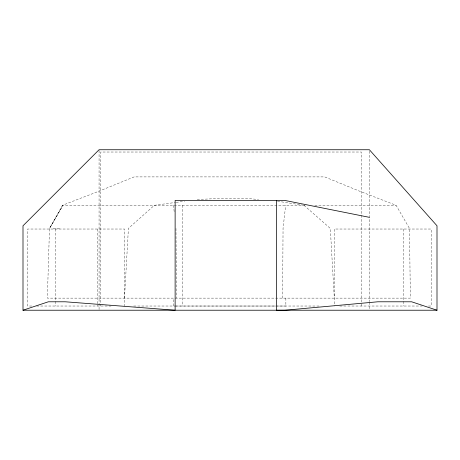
<?xml version="1.0" encoding="UTF-8"?>
<svg xmlns="http://www.w3.org/2000/svg" width="460" height="460" viewBox="0 0 460 460"><rect width="100%" height="100%" fill="white"/><g stroke="black" fill="none" stroke-linecap="round" stroke-linejoin="round"><path stroke-width="0.34" stroke-dasharray="2.3 1.72" d="M282.618 298.126L283.049 228.424L285.66 205.298M124.51 298.126L128.403 228.424L154.376 205.298L175.444 202.463M62.422 205.298L49.611 228.424L62.928 205.298L49.484 228.424L47.363 298.126L410.366 298.126L409.48 228.424L396.089 205.298L359.381 191.101L324.662 176.905L134.119 176.905L99.199 191.101L62.422 205.298L305.538 205.298M176.151 202.371L184.575 201.238M197.219 199.536L223.997 198.208L250.803 198.795L258.537 199.502M314.755 205.298L396.089 205.298M53.176 228.424L60.944 228.424M31.78 306.026L27.594 306.026L27.594 229.028L124.493 229.028L124.493 306.026M36.622 306.026L111.004 306.026M133.693 306.026L175.507 306.026M176.059 306.026L319.93 306.026M339.779 306.026L422.171 306.026M428.409 306.026L431.198 306.026L431.198 229.028L334.299 229.028L334.299 306.026M277.506 201.238L302.611 205.085M304.002 205.298L330.315 228.424L334.299 298.126M173.483 205.298L174.242 212.307M175.984 228.424L176.393 298.126M403.236 229.028L403.236 306.026M369.403 151.173L369.403 301.628M369.403 302.346L369.403 309.511M361.318 306.026L361.318 152.024L100.659 152.024L100.659 306.026M285.867 298.126L285.867 306.032L173.259 306.032L173.259 298.126M182.66 205.298L182.66 306.032M99.067 150.46L99.067 309.511M97.48 229.028L97.48 306.026M55.562 229.028L55.562 306.026"/><path stroke-width="0.69" d="M23 310.224L437 310.224L437 225.791L369.403 149.742L99.067 149.742L23 225.791L23 310.224L48.369 301.789L65.268 301.789L175.128 310.224L175.128 200.445L284.912 200.445L369.403 217.338M437 310.224L411.631 301.789L377.832 301.789L284.912 310.224L276.443 310.259L276.443 200.428"/></g></svg>
